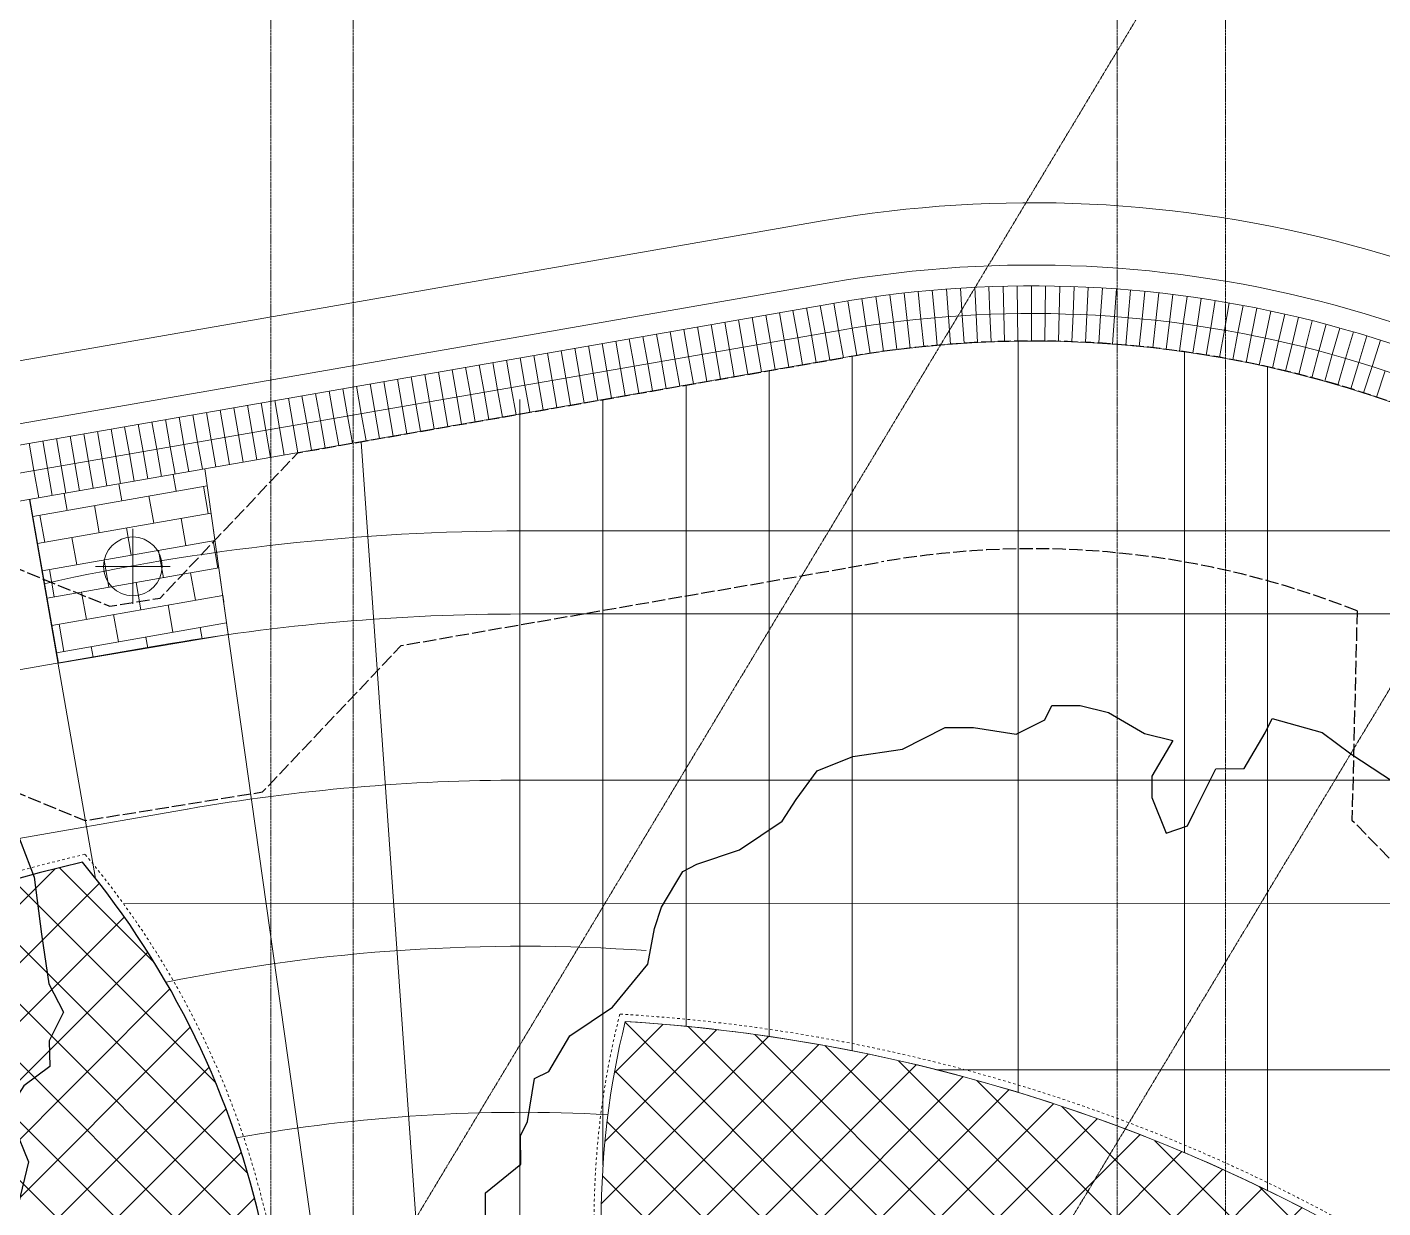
# Model space of a CAD drawing. Header units: inches. Extents: x 3268 to 7018, y 976 to 6708.
# Drawn here: x 5678.3 to 6070, y 5712.7 to 6053.9 of the extents above; entities that cross this region are included whole.
import ezdxf

# ---------------------------------------------------------------- set-up
doc = ezdxf.new("R2010")
doc.units = ezdxf.units.IN
doc.header["$MEASUREMENT"] = 0
for name, pattern in [('Grid Line 1_2_', [0.8749999999999999, 0.4999999999999999, -0.125, 0.125, -0.125]), ('IMPORT-Dash 1_16_', [1.4999999999999996, 0.7499999999999998, -0.7499999999999998]), ('IMPORT-EASEMENT2', [4.799999999999999, 3.839999999999999, -0.9599999999999999])]:
    doc.linetypes.add(name, pattern=pattern)
for name, color, linetype, lineweight in [('0-landscaping', 1, 'Continuous', 25), ('C-ANNO-5FT-PED-ZONE', 130, 'Continuous', 25), ('C-CURB-BACK', 40, 'Continuous', 13), ('C-CURB-FACE', 80, 'Continuous', 13), ('C-CURB-GUTR', 22, 'Continuous', 15), ('L-PVMT-BRCK-HATC', 252, 'Continuous', 15), ('L-PVMT-BRICK', 20, 'Continuous', 13), ('L-PVMT-CONC-HATC', 252, 'Continuous', 15), ('L-SITE-LIGHT', 2, 'Continuous', 15), ('L-SITE-PLANT-HATC', 81, 'Continuous', 13), ('L-SITE-SWLK', 220, 'Continuous', 25), ('L-SITE-WALL', 33, 'Continuous', 15), ('S-GRID', 1, 'Continuous', 9), ('site_dwg', 8, 'Continuous', 9)]:
    doc.layers.add(name, color=color, linetype=linetype, lineweight=lineweight)
pattern_1 = [(41.19300000000002, (24341092.243, 9818110.422), (-7.903170364566204, 9.029944528547365), []), (131.193, (24341092.243, 9818110.422), (-9.029944528547368, -7.903170364566201), [])]

# ---------------------------------------------------------------- blocks, each defined once
blk = doc.blocks.new('site_dwg_dec1-V210-Overall Retail Plan Opt 2')
at = {"layer": '0-landscaping', "color": 213, "flags": 128}
blk.add_lwpolyline([(101.2580483883616, -1.482540039600621), (105.454477611373, -8.676055612999674), (110.6019441858447, -13.19745785703344), (114.7199401311521, -16.81459957960032), (119.742854774437, -19.40152136094911), (118.3068144204974, -27.26535620114441), (111.9724258052705, -34.47684765727933), (113.1265473455243, -37.31559033633345), (111.6904930847198, -45.17949820201499), (107.5396966369084, -56.13399286589662), (101.3299305751172, -65.27994157050124), (96.02508321279346, -73.39567033511081), (94.46444866163647, -79.32507283475239), (88.78581816499191, -81.63733361044136), (85.58967954539203, -85.36948232106145), (79.36483335836074, -84.88977620523359), (76.46545392851685, -85.66848025415378), (72.77945402138029, -89.47842627422902), (70.31394303901315, -96.43800059293459), (63.31276886607531, -101.2729120204279), (54.88947196641322, -103.296069163506), (46.3427058971448, -107.9819351812551), (41.58170977086086, -109.2667473764928)], dxfattribs=at)
blk = doc.blocks.new('site_dwg_dec1-V215-Overall Retail Plan Opt 2')
at = {"layer": '0-landscaping', "color": 213, "flags": 128}
blk.add_lwpolyline([(-78.83185320274411, 92.9695355557917), (-70.68766946013044, 102.2414187691859), (-61.92057036118756, 101.8408481608087), (-58.30093783769896, 105.961679799129), (-55.46164372381607, 107.1177861229549), (-49.0026748175658, 112.3947722131263), (-46.03880041719454, 111.6163731676825), (-38.42578059645864, 114.0545933585923), (-28.62915415534169, 112.7497124130234), (-18.05225993052943, 114.4095335631279), (-12.49820972054283, 118.6562997094621), (-8.75399691039618, 120.8426259771255), (-1.140948729643952, 123.2808212633823), (1.822939583016989, 122.5024952454001), (9.80972862737701, 119.1371744186836), (19.60632671145705, 117.8323183823413), (24.38003850845461, 119.1143592194087), (31.0881679889427, 120.5223345599621), (38.04547195947827, 118.0613721970112), (46.15681293431071, 112.7615709075431), (55.04856294575665, 110.4265181416988), (59.16653053265718, 106.8094013281949), (64.43860575007083, 100.3534687985917), (70.366368467365, 98.7967437469084), (73.20570484799838, 99.95289819289938), (77.3237007924764, 96.33575647164217), (80.53674968142194, 91.68841971690857), (82.96953078790493, 84.0763808680524), (86.18257967602084, 79.4290441146179), (78.56955985297127, 76.99082391922205), (75.85484602591542, 73.90021222335382), (73.38933504524583, 66.94063790206165), (77.38268007688758, 65.2579783410216), (80.22201645907653, 66.41413278581204), (88.73994106720845, 69.88249988785832), (92.85790865705012, 66.26538307328484), (100.4709568346755, 68.70357835635444), (103.3102509482637, 69.85968468856264), (108.7069203667311, 61.46931982166972), (110.1102024863908, 54.76156640336489), (112.6675355198426, 45.21504708576651)], dxfattribs=at)
blk = doc.blocks.new('site_dwg_b1-12649367-Overall Retail Plan Opt 2')
at = {"layer": 'L-PVMT-BRCK-HATC', "color": 53}
blk.add_line((0, -7.990953345783054), (0, 0), dxfattribs=at)
blk = doc.blocks.new('site_dwg_b2-12649368-Overall Retail Plan Opt 2')
at = {"layer": 'L-PVMT-BRCK-HATC', "color": 53}
blk.add_line((0, 0), (0, 7.990953347180038), dxfattribs=at)
blk = doc.blocks.new('site_dwg_street lighting-12649366-Overall Retail Plan Opt 2')
at = {"layer": 'L-SITE-LIGHT', "color": 53}
for p, q in [((-1495.690051504411, 2269.238852893933), (-1495.690051504411, 2247.638852896168)), ((-1506.490051497705, 2258.438852879684), (-1484.890051505528, 2258.438852879684))]:
    blk.add_line(p, q, dxfattribs=at)
blk.add_circle((-1495.690051493235, 2258.438852893654), 8.485281377253841, dxfattribs=at)
blk = doc.blocks.new('site_dwg-12440225-Overall Retail Plan Opt 2')
at = {"layer": 'L-PVMT-BRCK-HATC'}
h = blk.add_hatch(dxfattribs=at)
h.set_pattern_fill('FP_266', color=53, style=0, pattern_type=2)
h.set_pattern_definition([(186.193, (24340671.616, 9818496.747000001), (0.8626995378884942, -7.950330716852412), []), (276.193, (24340671.616, 9818496.747000001), (8.813030254740909, -7.087631178963915), [7.997, -7.997])])
h.paths.add_polyline_path([(24340671.61585793, 9818496.747499043), (24340721.13577685, 9818501.696179448), (24340717.59222957, 9818549.913766967), (24340666.54255101, 9818544.478637276)])
at = {"layer": 'L-SITE-PLANT-HATC'}
h = blk.add_hatch(dxfattribs=at)
h.set_pattern_fill('FP_237', color=253, style=0, pattern_type=2)
h.set_pattern_definition(pattern_1)
h.paths.add_polyline_path([(24340487.80166163, 9818291.764966052), (24340522.53403351, 9818341.367933875), (24340719.61740616, 9818328.25407207), (24340717.80129753, 9818339.060967408), (24340715.51346658, 9818349.777919719), (24340712.75830676, 9818360.384348514), (24340709.54110903, 9818370.85988554), (24340705.86805154, 9818381.184413916), (24340701.74618797, 9818391.33810674), (24340697.18343378, 9818401.301465185), (24340692.18855114, 9818411.055355938), (24340686.77113207, 9818420.581047934), (24340680.94158001, 9818429.86024834), (24340674.71108986, 9818438.875137674), (24340659.14423063, 9818436.041794501), (24340643.66497356, 9818432.76345042), (24340628.28603691, 9818429.042799026), (24340613.02005652, 9818424.882897332), (24340597.87957543, 9818420.287163252), (24340582.87703356, 9818415.259372795), (24340568.0247575, 9818409.803656956), (24340553.33495038, 9818403.924498336), (24340538.81968182, 9818397.626727449), (24340524.49087806, 9818390.915518748), (24340510.36031212, 9818383.796386389), (24340492.17051494, 9818373.808016665), (24340482.74016184, 9818368.358078314), (24340448.62948303, 9818318.997265486), (24340487.62954218, 9818291.884622619)])
h = blk.add_hatch(dxfattribs=at)
h.set_pattern_fill('FP_237', color=253, style=0, pattern_type=2)
h.set_pattern_definition(pattern_1)
h.paths.add_polyline_path([(24340981.39999954, 9818145.39022387), (24340993.86683528, 9818146.963641582), (24341006.27116508, 9818148.971187102), (24341018.59787617, 9818151.410414549), (24341030.83195033, 9818154.278352093), (24341042.95848226, 9818157.571505602), (24341036.26544326, 9818180.619352117), (24341047.16573251, 9818183.986452226), (24341057.94542897, 9818187.721664792), (24341071.01663963, 9818192.849959236), (24341079.09348684, 9818196.27878313), (24341089.43746742, 9818201.09082371), (24341099.61212168, 9818206.25125775), (24341109.60571963, 9818211.754135968), (24341100.12695897, 9818221.74452498), (24341090.35786844, 9818231.451205492), (24341080.30693593, 9818240.865743833), (24341069.98289422, 9818249.979960162), (24341059.39471338, 9818258.785935575), (24341048.55159298, 9818267.276018977), (24341037.46295407, 9818275.44283375), (24341026.13843104, 9818283.279284133), (24341039.49190557, 9818303.221323159), (24341026.75229456, 9818311.480256813), (24341013.76363941, 9818319.34171416), (24341000.5383373, 9818326.798191745), (24340987.08901124, 9818333.842572661), (24340970.03992724, 9818341.984192457), (24340959.56983624, 9818346.668549908), (24340945.52625324, 9818352.437904358), (24340931.31115314, 9818357.770690048), (24340916.93810369, 9818362.661817055), (24340902.42082339, 9818367.106616993), (24340887.77316839, 9818371.100847472), (24340873.00911931, 9818374.640696159), (24340858.14276784, 9818377.722784413), (24340843.18830333, 9818380.344170503), (24340828.15999921, 9818382.502352418), (24340825.41788885, 9818373.239947814), (24340823.05072731, 9818363.874700652), (24340820.64268969, 9818351.9333361), (24340819.45597609, 9818344.896507023), (24340818.23420988, 9818335.314305002), (24340817.39902994, 9818325.690699507), (24340841.34607539, 9818324.097271103), (24340840.90758448, 9818313.813231325), (24340840.95953366, 9818303.519978695), (24340841.50180495, 9818293.240888737), (24340842.53316689, 9818282.999304827), (24340844.05127729, 9818272.81848515), (24340846.05268859, 9818262.72154991), (24340848.53285566, 9818252.731428804), (24340852.68363984, 9818239.471062498), (24340854.90585332, 9818233.16208343), (24340858.78421109, 9818223.627300296), (24340863.11241191, 9818214.288112639), (24340867.88062663, 9818205.165729348), (24340874.82400571, 9818193.598154597), (24340878.69280944, 9818187.653702613), (24340884.71222353, 9818179.303828219), (24340891.12259929, 9818171.250205982), (24340903.91965507, 9818169.498164397), (24340916.07635546, 9818168.290716186), (24340928.6196573, 9818167.52586022), (24340943.72029505, 9818167.278112343), (24340953.74811962, 9818167.431474397), (24340966.29681324, 9818168.102081517), (24340978.81085939, 9818169.250155833)])
at = {"layer": 'C-ANNO-5FT-PED-ZONE', "color": 213, "linetype": 'IMPORT-EASEMENT2', "flags": 128}
for points in [[(24338762.47131405, 9818328.607482392), (24338847.56003259, 9818345.166913098), (24338984.0722091, 9818365.109666992), (24339025.89464847, 9818331.581480863), (24339361.57343226, 9818366.838096866), (24339400.2582225, 9818409.895322623), (24339686.6490103, 9818440.335584825), (24339723.39215653, 9818412.64912088), (24339762.95159622, 9818416.226849837), (24339790.0655203, 9818451.336745776), (24340370.79532497, 9818513.052983882), (24340431.45558599, 9818484.731212098), (24340456.35081168, 9818487.377306977), (24340494.09980923, 9818526.168022715), (24340629.3389904, 9818540.533396317), (24340687.5218576, 9818512.141227137), (24340702.20196642, 9818513.508641955), (24340744.68924113, 9818552.793888016), (24340904.51075459, 9818569.781196903)], [(24338757.89103355, 9818259.829577446), (24338764.37161343, 9818267.851631418), (24338857.63312338, 9818286.001599336), (24338966.91228903, 9818301.96594451), (24339007.6193051, 9818269.331970211), (24339390.7861137, 9818309.57629213), (24339429.49953949, 9818352.665390009), (24339669.44889234, 9818378.169426896), (24339705.75870582, 9818350.809485106), (24339794.43466422, 9818358.829278778), (24339821.88975324, 9818394.380950155), (24340360.53716485, 9818451.624941494), (24340421.19787955, 9818423.302957889), (24340484.23903498, 9818430.003555052), (24340521.98645926, 9818468.79265409), (24340618.52598977, 9818479.047274174), (24340676.33168202, 9818450.839159431), (24340728.00897283, 9818455.6527677), (24340770.81507509, 9818495.232813053), (24340910.85238823, 9818510.117274113)], [(24341047.0173496, 9818486.84313996), (24341041.53196513, 9818426.65154931), (24341104.89578718, 9818352.620634126)]]:
    blk.add_lwpolyline(points, dxfattribs=at)
at = {"layer": 'C-ANNO-5FT-PED-ZONE', "color": 213, "linetype": 'IMPORT-EASEMENT2'}
for centre, radius, start, end in [((24340937.87914684, 9818258.284066778), 313.2792870240216, 56.61275068292385, 96.11435786673343), ((24340937.86382342, 9818258.19469151), 253.3665432836902, 64.4808524191982, 96.1199398585398)]:
    blk.add_arc(centre, radius, start, end, dxfattribs=at)
at = {"layer": 'C-CURB-BACK', "color": 253}
blk.add_line((24340902.81965228, 9818585.691576317), (24339394.27027185, 9818425.34899324), dxfattribs=at)
blk.add_arc((24340937.6986373, 9818257.54000097), 329.99999999557, 356.1931696250226, 96.06714622456765, dxfattribs=at)
at = {"layer": 'C-CURB-FACE', "color": 253}
blk.add_line((24340902.18548892, 9818591.657968596), (24339393.63610848, 9818431.315385519), dxfattribs=at)
blk.add_arc((24340937.6986373, 9818257.540000968), 336.0000000011395, 356.1931696253088, 96.06714622396795, dxfattribs=at)
at = {"layer": 'C-CURB-GUTR', "color": 53}
blk.add_line((24339391.73361839, 9818449.214562356), (24340900.28299883, 9818609.557145434), dxfattribs=at)
blk.add_arc((24340937.6986373, 9818257.540000968), 353.9999999995102, 356.193169625387, 96.06714622377574, dxfattribs=at)
at = {"layer": 'L-PVMT-BRICK', "color": 253}
for p, q in [((24340903.66520343, 9818577.736386612), (24339395.115823, 9818417.393803535)), ((24340904.51075459, 9818569.781196905), (24339395.96137415, 9818409.43861383))]:
    blk.add_line(p, q, dxfattribs=at)
at = {"layer": 'L-PVMT-BRICK', "color": 253, "flags": 128}
blk.add_lwpolyline([(24340666.54255101, 9818544.478637272), (24340671.61585793, 9818496.747499043), (24340721.13577685, 9818501.696179448), (24340717.59222957, 9818549.913766967)], dxfattribs=at)
at = {"layer": 'L-PVMT-BRICK', "color": 253}
for centre, radius, start, end in [((24340937.6986373, 9818257.540000968), 322.0000000037987, 46.91427081292383, 96.06714622384844), ((24340937.6986373, 9818257.540000966), 313.9999999983209, 47.07684155641622, 96.06714622466468)]:
    blk.add_arc(centre, radius, start, end, dxfattribs=at)
at = {"layer": 'L-PVMT-CONC-HATC', "color": 53}
for p, q in [((24340893.01906712, 9818369.726174142), (24340906.34326022, 9818569.970537769)), ((24340940.11389515, 9818354.527491428), (24340954.52381909, 9818571.088901868)), ((24340869.34649608, 9818375.444576807), (24340882.11922691, 9818567.401218211)), ((24340792.92243901, 9818311.349843828), (24340809.72338643, 9818563.845060505)), ((24340818.98532954, 9818341.554667523), (24340833.67043188, 9818562.251632096)), ((24340845.59352232, 9818379.95463677), (24340857.8948294, 9818564.826425154)), ((24340986.85163014, 9818333.962189863), (24341002.2142114, 9818564.840734286)), ((24341010.07389976, 9818321.476373903), (24341025.87237961, 9818558.90587688)), ((24340763.13229237, 9818554.754186112), (24340764.09464917, 9818313.268035341)), ((24340717.59222957, 9818549.913766967), (24340734.84045033, 9818315.214599965)), ((24340666.45695805, 9818544.478637272), (24340678.20819972, 9818433.919558112)), ((24340807.78361009, 9818525.937393552), (24341109.00216794, 9818505.8944113)), ((24340806.19018169, 9818501.9903481), (24341106.82337363, 9818481.986315899)), ((24340803.00332487, 9818454.096257195), (24341114.77429066, 9818433.35112124)), ((24341222.20018275, 9818390.411633132), (24340685.78079271, 9818426.104800241)), ((24341240.37733998, 9818341.095987866), (24340917.11056428, 9818362.606051188))]:
    blk.add_line(p, q, dxfattribs=at)
at = {"layer": 'L-PVMT-CONC-HATC', "color": 53, "flags": 128}
for points in [[(24340701.40703958, 9818499.923079), (24340261.96578982, 9818453.215197932), (24339360.94853511, 9818357.446749186)], [(24340706.48034649, 9818452.191940768), (24340267.03909673, 9818405.484059697), (24339357.71376261, 9818308.83255142)]]:
    blk.add_lwpolyline(points, dxfattribs=at)
at = {"layer": 'L-PVMT-CONC-HATC', "color": 53}
for radius, start, end in [(632.8973270863219, 86.19316962696146, 98.78812895287021), (608.8973270860987, 86.19316962685004, 96.10822562015989), (560.8973270854049, 86.1931696269765, 96.10822562037191), (512.8973270839303, 82.18098756659596, 97.75780036561376), (464.8973270878205, 83.13089949047993, 96.41207739631336)]:
    blk.add_arc((24340765.76375258, 9817894.436516115), radius, start, end, dxfattribs=at)
at = {"layer": 'L-SITE-PLANT-HATC', "color": 253}
for centre, radius, start, end in [((24340765.76375258, 9817894.436516149), 551.9999999975752, 99.4943575290645, 120.8454380398776), ((24340472.15968398, 9818292.224623034), 250.0668819816817, 8.283964291604004, 35.90515025308608), ((24341056.8694843, 9818309.756415445), 239.9999998307524, 162.3556229292072, 176.1931696284261), ((24340765.82561284, 9817895.039296148), 491.4324032376331, 56.16006032754886, 82.71284476806663)]:
    blk.add_arc(centre, radius, start, end, dxfattribs=at)
at = {"layer": 'L-SITE-SWLK', "color": 213}
for centre, radius, start, end in [((24340765.76375258, 9817894.436516145), 552.000000001864, 99.49435752937691, 120.8454380401955), ((24340472.15968397, 9818292.22462303), 250.0668819964274, 8.283964290879176, 35.90515025290679)]:
    blk.add_arc(centre, radius, start, end, dxfattribs=at)
at = {"layer": 'L-SITE-WALL', "color": 53, "linetype": 'IMPORT-Dash 1_16_'}
for centre, radius, start, end in [((24340765.76375258, 9817894.436516149), 554.0399999990668, 99.36387310908945, 120.8909897246378), ((24340472.15968398, 9818292.224623032), 252.106881979639, 7.711108906833126, 36.19254490501795), ((24341056.86948449, 9818309.75641542), 242.0400000230948, 161.9534120358626, 176.6760847387849), ((24340765.82561283, 9817895.039296158), 493.4724032281985, 56.16019719951601, 82.90969640083806)]:
    blk.add_arc(centre, radius, start, end, dxfattribs=at)
at = {"layer": 'L-SITE-WALL', "color": 53}
blk.add_arc((24340765.82561283, 9817895.039296158), 491.4324032307834, 39.29477599365797, 82.71284476795991, dxfattribs=at)
at = {"xscale": 1.500000000000001, "yscale": 1.500000000000001, "zscale": 1.500000000000001, "rotation": 37.81158375857705}
for name, p in [('site_dwg_dec1-V210-Overall Retail Plan Opt 2', (24340481.46324755, 9818403.085097006)), ('site_dwg_dec1-V215-Overall Retail Plan Opt 2', (24340962.33277385, 9818279.641494937))]:
    blk.add_blockref(name, p, dxfattribs=at)
for name, p, rotation in [('site_dwg_b1-12649367-Overall Retail Plan Opt 2', (24340902.94748408, 9818577.66010076), 186.0671462231486), ('site_dwg_b1-12649367-Overall Retail Plan Opt 2', (24340906.92678639, 9818578.066276321), 185.4838257495416), ('site_dwg_b1-12649367-Overall Retail Plan Opt 2', (24340910.91075109, 9818578.423794815), 184.7720769357105), ('site_dwg_b1-12649367-Overall Retail Plan Opt 2', (24340914.89884952, 9818578.73179675), 184.0603281218789), ('site_dwg_b1-12649367-Overall Retail Plan Opt 2', (24340918.89046625, 9818578.990234602), 183.3485793080473), ('site_dwg_b1-12649367-Overall Retail Plan Opt 2', (24340922.88498532, 9818579.199068485), 182.636830494216), ('site_dwg_b1-12649367-Overall Retail Plan Opt 2', (24340926.88179034, 9818579.358266179), 181.9250816803843), ('site_dwg_b1-12649367-Overall Retail Plan Opt 2', (24340930.88026454, 9818579.467803113), 181.213332866553), ('site_dwg_b1-12649367-Overall Retail Plan Opt 2', (24340934.8797909, 9818579.527662387), 180.5015840527215), ('site_dwg_b1-12649367-Overall Retail Plan Opt 2', (24340938.87975224, 9818579.537834764), 179.7898352388925), ('site_dwg_b1-12649367-Overall Retail Plan Opt 2', (24340942.87953133, 9818579.498318672), 179.0780864250588), ('site_dwg_b1-12649367-Overall Retail Plan Opt 2', (24340946.87851093, 9818579.40912021), 178.3663376112272), ('site_dwg_b1-12649367-Overall Retail Plan Opt 2', (24340950.87607396, 9818579.270253144), 177.6545887973959), ('site_dwg_b1-12649367-Overall Retail Plan Opt 2', (24340954.87160354, 9818579.0817389), 176.9428399835644), ('site_dwg_b1-12649367-Overall Retail Plan Opt 2', (24340958.86448311, 9818578.843606569), 176.2310911697328), ('site_dwg_b1-12649367-Overall Retail Plan Opt 2', (24340962.85409651, 9818578.555892901), 175.5193423559013), ('site_dwg_b1-12649367-Overall Retail Plan Opt 2', (24340966.8398281, 9818578.21864229), 174.8075935420698), ('site_dwg_b1-12649367-Overall Retail Plan Opt 2', (24340970.82106282, 9818577.83190678), 174.0958447282383), ('site_dwg_b1-12649367-Overall Retail Plan Opt 2', (24340867.1491304, 9818573.855120577), 186.0671462231486), ('site_dwg_b1-12649367-Overall Retail Plan Opt 2', (24340871.12672526, 9818574.277896151), 186.0671462231486), ('site_dwg_b1-12649367-Overall Retail Plan Opt 2', (24340875.10432011, 9818574.700671727), 186.0671462231486), ('site_dwg_b1-12649367-Overall Retail Plan Opt 2', (24340879.08191496, 9818575.123447305), 186.0671462231486), ('site_dwg_b1-12649367-Overall Retail Plan Opt 2', (24340883.05950981, 9818575.546222879), 186.0671462231486), ('site_dwg_b1-12649367-Overall Retail Plan Opt 2', (24340887.03710467, 9818575.968998455), 186.0671462231486), ('site_dwg_b1-12649367-Overall Retail Plan Opt 2', (24340891.01469952, 9818576.391774032), 186.0671462231486), ('site_dwg_b1-12649367-Overall Retail Plan Opt 2', (24340894.99229437, 9818576.814549606), 186.0671462231486), ('site_dwg_b1-12649367-Overall Retail Plan Opt 2', (24340898.96988922, 9818577.237325182), 186.0671462231486), ('site_dwg_b1-12649367-Overall Retail Plan Opt 2', (24340974.79718632, 9818577.39574605), 173.3840959144071), ('site_dwg_b1-12649367-Overall Retail Plan Opt 2', (24340978.76758502, 9818576.910227405), 172.6723471005755), ('site_dwg_b1-12649367-Overall Retail Plan Opt 2', (24340982.73164625, 9818576.375425767), 171.960598286744), ('site_dwg_b1-12649367-Overall Retail Plan Opt 2', (24340986.68875831, 9818575.79142366), 171.2488494729125), ('site_dwg_b1-12649367-Overall Retail Plan Opt 2', (24340990.63831054, 9818575.158311205), 170.537100659081), ('site_dwg_b1-12649367-Overall Retail Plan Opt 2', (24340994.5796935, 9818574.476186102), 169.8253518452497), ('site_dwg_b1-12649367-Overall Retail Plan Opt 2', (24340998.51229896, 9818573.74515361), 169.1136030314181), ('site_dwg_b1-12649367-Overall Retail Plan Opt 2', (24340827.37318188, 9818569.627364816), 186.0671462231486), ('site_dwg_b1-12649367-Overall Retail Plan Opt 2', (24340831.35077673, 9818570.050140392), 186.0671462231486), ('site_dwg_b1-12649367-Overall Retail Plan Opt 2', (24340835.32837158, 9818570.472915968), 186.0671462231486), ('site_dwg_b1-12649367-Overall Retail Plan Opt 2', (24340839.30596644, 9818570.895691544), 186.0671462231486), ('site_dwg_b1-12649367-Overall Retail Plan Opt 2', (24340843.28356129, 9818571.31846712), 186.0671462231486), ('site_dwg_b1-12649367-Overall Retail Plan Opt 2', (24340847.26115614, 9818571.741242696), 186.0671462231486), ('site_dwg_b1-12649367-Overall Retail Plan Opt 2', (24340851.23875099, 9818572.164018271), 186.0671462231486), ('site_dwg_b1-12649367-Overall Retail Plan Opt 2', (24340855.21634585, 9818572.58679385), 186.0671462231486), ('site_dwg_b1-12649367-Overall Retail Plan Opt 2', (24340859.1939407, 9818573.009569423), 186.0671462231486), ('site_dwg_b1-12649367-Overall Retail Plan Opt 2', (24340863.17153555, 9818573.432345), 186.0671462231486), ('site_dwg_b2-12649368-Overall Retail Plan Opt 2', (24340902.94748408, 9818577.66010076), 186.0671462231486), ('site_dwg_b2-12649368-Overall Retail Plan Opt 2', (24340906.92678639, 9818578.066276321), 185.4838257495416), ('site_dwg_b2-12649368-Overall Retail Plan Opt 2', (24340910.91075109, 9818578.423794815), 184.7720769357105), ('site_dwg_b2-12649368-Overall Retail Plan Opt 2', (24340914.89884952, 9818578.73179675), 184.0603281218789), ('site_dwg_b2-12649368-Overall Retail Plan Opt 2', (24340918.89046625, 9818578.990234602), 183.3485793080473), ('site_dwg_b2-12649368-Overall Retail Plan Opt 2', (24340922.88498532, 9818579.199068485), 182.636830494216), ('site_dwg_b2-12649368-Overall Retail Plan Opt 2', (24340926.88179034, 9818579.358266179), 181.9250816803843), ('site_dwg_b2-12649368-Overall Retail Plan Opt 2', (24340930.88026454, 9818579.467803113), 181.213332866553), ('site_dwg_b2-12649368-Overall Retail Plan Opt 2', (24340934.8797909, 9818579.527662387), 180.5015840527215), ('site_dwg_b2-12649368-Overall Retail Plan Opt 2', (24340938.87975224, 9818579.537834764), 179.7898352388925), ('site_dwg_b2-12649368-Overall Retail Plan Opt 2', (24340942.87953133, 9818579.498318672), 179.0780864250588), ('site_dwg_b2-12649368-Overall Retail Plan Opt 2', (24340946.87851093, 9818579.40912021), 178.3663376112272), ('site_dwg_b2-12649368-Overall Retail Plan Opt 2', (24340950.87607396, 9818579.270253144), 177.6545887973959), ('site_dwg_b2-12649368-Overall Retail Plan Opt 2', (24340954.87160354, 9818579.0817389), 176.9428399835644), ('site_dwg_b2-12649368-Overall Retail Plan Opt 2', (24340958.86448311, 9818578.843606569), 176.2310911697328), ('site_dwg_b2-12649368-Overall Retail Plan Opt 2', (24340962.85409651, 9818578.555892901), 175.5193423559013), ('site_dwg_b2-12649368-Overall Retail Plan Opt 2', (24340966.8398281, 9818578.21864229), 174.8075935420698), ('site_dwg_b2-12649368-Overall Retail Plan Opt 2', (24340970.82106282, 9818577.83190678), 174.0958447282383), ('site_dwg_b1-12649367-Overall Retail Plan Opt 2', (24341002.43552009, 9818572.965326535), 168.4018542175866), ('site_dwg_b1-12649367-Overall Retail Plan Opt 2', (24341006.34875146, 9818572.136825217), 167.6901054037551), ('site_dwg_b1-12649367-Overall Retail Plan Opt 2', (24341010.25138923, 9818571.259777503), 166.9783565899236), ('site_dwg_b1-12649367-Overall Retail Plan Opt 2', (24341014.14283117, 9818570.334318733), 166.2666077760921), ('site_dwg_b1-12649367-Overall Retail Plan Opt 2', (24340791.5748282, 9818565.822384633), 186.0671462231486), ('site_dwg_b1-12649367-Overall Retail Plan Opt 2', (24340795.55242305, 9818566.245160209), 186.0671462231486), ('site_dwg_b1-12649367-Overall Retail Plan Opt 2', (24340799.53001791, 9818566.667935785), 186.0671462231486), ('site_dwg_b1-12649367-Overall Retail Plan Opt 2', (24340803.50761276, 9818567.09071136), 186.0671462231486), ('site_dwg_b1-12649367-Overall Retail Plan Opt 2', (24340807.48520761, 9818567.513486937), 186.0671462231486), ('site_dwg_b1-12649367-Overall Retail Plan Opt 2', (24340811.46280247, 9818567.936262513), 186.0671462231486), ('site_dwg_b1-12649367-Overall Retail Plan Opt 2', (24340815.44039732, 9818568.359038088), 186.0671462231486), ('site_dwg_b1-12649367-Overall Retail Plan Opt 2', (24340819.41799217, 9818568.781813664), 186.0671462231486), ('site_dwg_b1-12649367-Overall Retail Plan Opt 2', (24340823.39558702, 9818569.20458924), 186.0671462231486), ('site_dwg_b2-12649368-Overall Retail Plan Opt 2', (24340867.1491304, 9818573.855120577), 186.0671462231486), ('site_dwg_b2-12649368-Overall Retail Plan Opt 2', (24340871.12672526, 9818574.277896151), 186.0671462231486), ('site_dwg_b2-12649368-Overall Retail Plan Opt 2', (24340875.10432011, 9818574.700671727), 186.0671462231486), ('site_dwg_b2-12649368-Overall Retail Plan Opt 2', (24340879.08191496, 9818575.123447305), 186.0671462231486), ('site_dwg_b2-12649368-Overall Retail Plan Opt 2', (24340883.05950981, 9818575.546222879), 186.0671462231486), ('site_dwg_b2-12649368-Overall Retail Plan Opt 2', (24340887.03710467, 9818575.968998455), 186.0671462231486), ('site_dwg_b2-12649368-Overall Retail Plan Opt 2', (24340891.01469952, 9818576.391774032), 186.0671462231486), ('site_dwg_b2-12649368-Overall Retail Plan Opt 2', (24340894.99229437, 9818576.814549606), 186.0671462231486), ('site_dwg_b2-12649368-Overall Retail Plan Opt 2', (24340898.96988922, 9818577.237325182), 186.0671462231486), ('site_dwg_b2-12649368-Overall Retail Plan Opt 2', (24340974.79718632, 9818577.39574605), 173.3840959144071), ('site_dwg_b2-12649368-Overall Retail Plan Opt 2', (24340978.76758502, 9818576.910227405), 172.6723471005755), ('site_dwg_b2-12649368-Overall Retail Plan Opt 2', (24340982.73164625, 9818576.375425767), 171.960598286744), ('site_dwg_b2-12649368-Overall Retail Plan Opt 2', (24340986.68875831, 9818575.79142366), 171.2488494729125), ('site_dwg_b2-12649368-Overall Retail Plan Opt 2', (24340990.63831054, 9818575.158311205), 170.537100659081), ('site_dwg_b2-12649368-Overall Retail Plan Opt 2', (24340994.5796935, 9818574.476186102), 169.8253518452497), ('site_dwg_b2-12649368-Overall Retail Plan Opt 2', (24340998.51229896, 9818573.74515361), 169.1136030314181), ('site_dwg_b1-12649367-Overall Retail Plan Opt 2', (24341018.02247676, 9818569.360591719), 165.5548589622608), ('site_dwg_b1-12649367-Overall Retail Plan Opt 2', (24341021.88972734, 9818568.338746717), 164.8431101484294), ('site_dwg_b1-12649367-Overall Retail Plan Opt 2', (24341025.74398613, 9818567.268941415), 164.1313613345978), ('site_dwg_b1-12649367-Overall Retail Plan Opt 2', (24341029.58465838, 9818566.151340894), 163.4196125207663), ('site_dwg_b1-12649367-Overall Retail Plan Opt 2', (24340755.77647452, 9818562.01740445), 186.0671462231486), ('site_dwg_b1-12649367-Overall Retail Plan Opt 2', (24340759.75406938, 9818562.440180026), 186.0671462231486), ('site_dwg_b1-12649367-Overall Retail Plan Opt 2', (24340763.73166423, 9818562.862955602), 186.0671462231486), ('site_dwg_b1-12649367-Overall Retail Plan Opt 2', (24340767.70925909, 9818563.285731178), 186.0671462231486), ('site_dwg_b1-12649367-Overall Retail Plan Opt 2', (24340771.68685394, 9818563.708506754), 186.0671462231486), ('site_dwg_b1-12649367-Overall Retail Plan Opt 2', (24340775.66444879, 9818564.13128233), 186.0671462231486), ('site_dwg_b1-12649367-Overall Retail Plan Opt 2', (24340779.64204364, 9818564.554057905), 186.0671462231486), ('site_dwg_b1-12649367-Overall Retail Plan Opt 2', (24340783.6196385, 9818564.976833481), 186.0671462231486), ('site_dwg_b1-12649367-Overall Retail Plan Opt 2', (24340787.59723335, 9818565.399609057), 186.0671462231486), ('site_dwg_b2-12649368-Overall Retail Plan Opt 2', (24340831.35077673, 9818570.050140392), 186.0671462231486), ('site_dwg_b2-12649368-Overall Retail Plan Opt 2', (24340835.32837158, 9818570.472915968), 186.0671462231486), ('site_dwg_b2-12649368-Overall Retail Plan Opt 2', (24340839.30596644, 9818570.895691544), 186.0671462231486), ('site_dwg_b2-12649368-Overall Retail Plan Opt 2', (24340843.28356129, 9818571.31846712), 186.0671462231486), ('site_dwg_b2-12649368-Overall Retail Plan Opt 2', (24340847.26115614, 9818571.741242696), 186.0671462231486), ('site_dwg_b2-12649368-Overall Retail Plan Opt 2', (24340851.23875099, 9818572.164018271), 186.0671462231486), ('site_dwg_b2-12649368-Overall Retail Plan Opt 2', (24340855.21634585, 9818572.58679385), 186.0671462231486), ('site_dwg_b2-12649368-Overall Retail Plan Opt 2', (24340859.1939407, 9818573.009569423), 186.0671462231486), ('site_dwg_b2-12649368-Overall Retail Plan Opt 2', (24340863.17153555, 9818573.432345), 186.0671462231486), ('site_dwg_b2-12649368-Overall Retail Plan Opt 2', (24341002.43552009, 9818572.965326535), 168.4018542175866), ('site_dwg_b2-12649368-Overall Retail Plan Opt 2', (24341006.34875146, 9818572.136825217), 167.6901054037551), ('site_dwg_b2-12649368-Overall Retail Plan Opt 2', (24341010.25138923, 9818571.259777503), 166.9783565899236), ('site_dwg_b2-12649368-Overall Retail Plan Opt 2', (24341014.14283117, 9818570.334318733), 166.2666077760921), ('site_dwg_b1-12649367-Overall Retail Plan Opt 2', (24341033.41115142, 9818564.986117616), 162.7078637069348), ('site_dwg_b1-12649367-Overall Retail Plan Opt 2', (24341037.22287477, 9818563.773451392), 161.9961148931035), ('site_dwg_b1-12649367-Overall Retail Plan Opt 2', (24341041.01924023, 9818562.513529347), 161.284366079272), ('site_dwg_b1-12649367-Overall Retail Plan Opt 2', (24340719.97812085, 9818558.212424265), 186.0671462231486), ('site_dwg_b1-12649367-Overall Retail Plan Opt 2', (24340723.9557157, 9818558.635199843), 186.0671462231486), ('site_dwg_b1-12649367-Overall Retail Plan Opt 2', (24340727.93331056, 9818559.057975419), 186.0671462231486), ('site_dwg_b1-12649367-Overall Retail Plan Opt 2', (24340731.91090541, 9818559.480750995), 186.0671462231486), ('site_dwg_b1-12649367-Overall Retail Plan Opt 2', (24340735.88850027, 9818559.90352657), 186.0671462231486), ('site_dwg_b1-12649367-Overall Retail Plan Opt 2', (24340739.86609511, 9818560.326302147), 186.0671462231486), ('site_dwg_b1-12649367-Overall Retail Plan Opt 2', (24340743.84368997, 9818560.749077722), 186.0671462231486), ('site_dwg_b1-12649367-Overall Retail Plan Opt 2', (24340747.82128482, 9818561.171853298), 186.0671462231486), ('site_dwg_b1-12649367-Overall Retail Plan Opt 2', (24340751.79887968, 9818561.594628874), 186.0671462231486), ('site_dwg_b2-12649368-Overall Retail Plan Opt 2', (24340791.5748282, 9818565.822384633), 186.0671462231486), ('site_dwg_b2-12649368-Overall Retail Plan Opt 2', (24340795.55242305, 9818566.245160209), 186.0671462231486), ('site_dwg_b2-12649368-Overall Retail Plan Opt 2', (24340799.53001791, 9818566.667935785), 186.0671462231486), ('site_dwg_b2-12649368-Overall Retail Plan Opt 2', (24340803.50761276, 9818567.09071136), 186.0671462231486), ('site_dwg_b2-12649368-Overall Retail Plan Opt 2', (24340807.48520761, 9818567.513486937), 186.0671462231486), ('site_dwg_b2-12649368-Overall Retail Plan Opt 2', (24340811.46280247, 9818567.936262513), 186.0671462231486), ('site_dwg_b2-12649368-Overall Retail Plan Opt 2', (24340815.44039732, 9818568.359038088), 186.0671462231486), ('site_dwg_b2-12649368-Overall Retail Plan Opt 2', (24340819.41799217, 9818568.781813664), 186.0671462231486), ('site_dwg_b2-12649368-Overall Retail Plan Opt 2', (24340823.39558702, 9818569.20458924), 186.0671462231486), ('site_dwg_b2-12649368-Overall Retail Plan Opt 2', (24340827.37318188, 9818569.627364816), 186.0671462231486), ('site_dwg_b2-12649368-Overall Retail Plan Opt 2', (24341018.02247676, 9818569.360591719), 165.5548589622608), ('site_dwg_b2-12649368-Overall Retail Plan Opt 2', (24341021.88972734, 9818568.338746717), 164.8431101484294), ('site_dwg_b2-12649368-Overall Retail Plan Opt 2', (24341025.74398613, 9818567.268941415), 164.1313613345978), ('site_dwg_b2-12649368-Overall Retail Plan Opt 2', (24341029.58465838, 9818566.151340894), 163.4196125207663), ('site_dwg_b1-12649367-Overall Retail Plan Opt 2', (24341044.79966197, 9818561.20654591), 160.5726172654405), ('site_dwg_b1-12649367-Overall Retail Plan Opt 2', (24341048.56355662, 9818559.852702761), 159.860868451609), ('site_dwg_b1-12649367-Overall Retail Plan Opt 2', (24341052.31034337, 9818558.452208817), 159.1491196377775), ('site_dwg_b1-12649367-Overall Retail Plan Opt 2', (24340680.20217232, 9818553.984668508), 186.0671462231486), ('site_dwg_b1-12649367-Overall Retail Plan Opt 2', (24340684.17976718, 9818554.407444082), 186.0671462231486), ('site_dwg_b1-12649367-Overall Retail Plan Opt 2', (24340688.15736203, 9818554.83021966), 186.0671462231486), ('site_dwg_b1-12649367-Overall Retail Plan Opt 2', (24340692.13495688, 9818555.252995236), 186.0671462231486), ('site_dwg_b1-12649367-Overall Retail Plan Opt 2', (24340696.11255174, 9818555.67577081), 186.0671462231486), ('site_dwg_b1-12649367-Overall Retail Plan Opt 2', (24340700.09014659, 9818556.098546388), 186.0671462231486), ('site_dwg_b1-12649367-Overall Retail Plan Opt 2', (24340704.06774144, 9818556.521321964), 186.0671462231486), ('site_dwg_b1-12649367-Overall Retail Plan Opt 2', (24340708.04533629, 9818556.944097538), 186.0671462231486), ('site_dwg_b1-12649367-Overall Retail Plan Opt 2', (24340712.02293115, 9818557.366873115), 186.0671462231486), ('site_dwg_b1-12649367-Overall Retail Plan Opt 2', (24340716.000526, 9818557.789648691), 186.0671462231486), ('site_dwg_b2-12649368-Overall Retail Plan Opt 2', (24340755.77647452, 9818562.01740445), 186.0671462231486), ('site_dwg_b2-12649368-Overall Retail Plan Opt 2', (24340759.75406938, 9818562.440180026), 186.0671462231486), ('site_dwg_b2-12649368-Overall Retail Plan Opt 2', (24340763.73166423, 9818562.862955602), 186.0671462231486), ('site_dwg_b2-12649368-Overall Retail Plan Opt 2', (24340767.70925909, 9818563.285731178), 186.0671462231486), ('site_dwg_b2-12649368-Overall Retail Plan Opt 2', (24340771.68685394, 9818563.708506754), 186.0671462231486), ('site_dwg_b2-12649368-Overall Retail Plan Opt 2', (24340775.66444879, 9818564.13128233), 186.0671462231486), ('site_dwg_b2-12649368-Overall Retail Plan Opt 2', (24340779.64204364, 9818564.554057905), 186.0671462231486), ('site_dwg_b2-12649368-Overall Retail Plan Opt 2', (24340783.6196385, 9818564.976833481), 186.0671462231486), ('site_dwg_b2-12649368-Overall Retail Plan Opt 2', (24340787.59723335, 9818565.399609057), 186.0671462231486), ('site_dwg_b2-12649368-Overall Retail Plan Opt 2', (24341033.41115142, 9818564.986117616), 162.7078637069348), ('site_dwg_b2-12649368-Overall Retail Plan Opt 2', (24341037.22287477, 9818563.773451392), 161.9961148931035), ('site_dwg_b2-12649368-Overall Retail Plan Opt 2', (24341041.01924023, 9818562.513529347), 161.284366079272), ('site_dwg_b1-12649367-Overall Retail Plan Opt 2', (24341056.03944404, 9818557.005280193), 158.437370823946), ('site_dwg_b1-12649367-Overall Retail Plan Opt 2', (24340668.26938777, 9818552.71634178), 186.0671462231486), ('site_dwg_b1-12649367-Overall Retail Plan Opt 2', (24340672.24698262, 9818553.139117355), 186.0671462231486), ('site_dwg_b1-12649367-Overall Retail Plan Opt 2', (24340676.22457747, 9818553.561892932), 186.0671462231486), ('site_dwg_b2-12649368-Overall Retail Plan Opt 2', (24340719.97812085, 9818558.212424265), 186.0671462231486), ('site_dwg_b2-12649368-Overall Retail Plan Opt 2', (24340723.9557157, 9818558.635199843), 186.0671462231486), ('site_dwg_b2-12649368-Overall Retail Plan Opt 2', (24340727.93331056, 9818559.057975419), 186.0671462231486), ('site_dwg_b2-12649368-Overall Retail Plan Opt 2', (24340731.91090541, 9818559.480750995), 186.0671462231486), ('site_dwg_b2-12649368-Overall Retail Plan Opt 2', (24340735.88850027, 9818559.90352657), 186.0671462231486), ('site_dwg_b2-12649368-Overall Retail Plan Opt 2', (24340739.86609511, 9818560.326302147), 186.0671462231486), ('site_dwg_b2-12649368-Overall Retail Plan Opt 2', (24340743.84368997, 9818560.749077722), 186.0671462231486), ('site_dwg_b2-12649368-Overall Retail Plan Opt 2', (24340747.82128482, 9818561.171853298), 186.0671462231486), ('site_dwg_b2-12649368-Overall Retail Plan Opt 2', (24340751.79887968, 9818561.594628874), 186.0671462231486), ('site_dwg_b2-12649368-Overall Retail Plan Opt 2', (24341044.79966197, 9818561.20654591), 160.5726172654405), ('site_dwg_b2-12649368-Overall Retail Plan Opt 2', (24341048.56355662, 9818559.852702761), 159.860868451609), ('site_dwg_b2-12649368-Overall Retail Plan Opt 2', (24341052.31034337, 9818558.452208817), 159.1491196377775), ('site_dwg_b2-12649368-Overall Retail Plan Opt 2', (24340684.17976718, 9818554.407444082), 186.0671462231486), ('site_dwg_b2-12649368-Overall Retail Plan Opt 2', (24340688.15736203, 9818554.83021966), 186.0671462231486), ('site_dwg_b2-12649368-Overall Retail Plan Opt 2', (24340692.13495688, 9818555.252995236), 186.0671462231486), ('site_dwg_b2-12649368-Overall Retail Plan Opt 2', (24340696.11255174, 9818555.67577081), 186.0671462231486), ('site_dwg_b2-12649368-Overall Retail Plan Opt 2', (24340700.09014659, 9818556.098546388), 186.0671462231486), ('site_dwg_b2-12649368-Overall Retail Plan Opt 2', (24340704.06774144, 9818556.521321964), 186.0671462231486), ('site_dwg_b2-12649368-Overall Retail Plan Opt 2', (24340708.04533629, 9818556.944097538), 186.0671462231486), ('site_dwg_b2-12649368-Overall Retail Plan Opt 2', (24340712.02293115, 9818557.366873115), 186.0671462231486), ('site_dwg_b2-12649368-Overall Retail Plan Opt 2', (24340716.000526, 9818557.789648691), 186.0671462231486), ('site_dwg_b2-12649368-Overall Retail Plan Opt 2', (24341056.03944404, 9818557.005280193), 158.437370823946), ('site_dwg_b2-12649368-Overall Retail Plan Opt 2', (24341059.75028318, 9818555.512140168), 157.7256220101147), ('site_dwg_b2-12649368-Overall Retail Plan Opt 2', (24340668.26938777, 9818552.71634178), 186.0671462231486), ('site_dwg_b2-12649368-Overall Retail Plan Opt 2', (24340672.24698262, 9818553.139117355), 186.0671462231486), ('site_dwg_b2-12649368-Overall Retail Plan Opt 2', (24340676.22457747, 9818553.561892932), 186.0671462231486), ('site_dwg_b2-12649368-Overall Retail Plan Opt 2', (24340680.20217232, 9818553.984668508), 186.0671462231486), ('site_dwg_street lighting-12649366-Overall Retail Plan Opt 2', (24342037.39902652, 9816170.435656562), 356.1931696251935)]:
    blk.add_blockref(name, p, dxfattribs=dict(rotation=rotation))

msp = doc.modelspace()

# ---------------------------------------------------------------- linework, layer by layer
at = {"layer": 'S-GRID', "linetype": 'Grid Line 1_2_'}
for p, q in [((5748.750343047541, 3355.523582565585), (5748.750343047549, 6288.946146825837)), ((5772.500343047525, 3355.523582565584), (5772.500343047522, 6288.94614682584)), ((5993.250343047522, 3355.523582565584), (5993.25034304753, 6288.946146825835)), ((6024.500343047525, 3355.523582565584), (6024.500343047521, 6288.94614682584)), ((6006.388464736488, 6068.82465170951), (4480.053313150987, 3528.576375735353)), ((6135.172538615078, 5967.797593884311), (4619.276379063332, 3444.92271816835))]:
    msp.add_line(p, q, dxfattribs=at)

# ---------------------------------------------------------------- block references
at = {"layer": 'site_dwg', "color": 53, "lineweight": 15, "rotation": 3.810000000000009}
msp.add_blockref('site_dwg-12440225-Overall Retail Plan Opt 2', (-23628768.691637, -11408316.78144797), dxfattribs=at)

doc.saveas('drawing.dxf')
